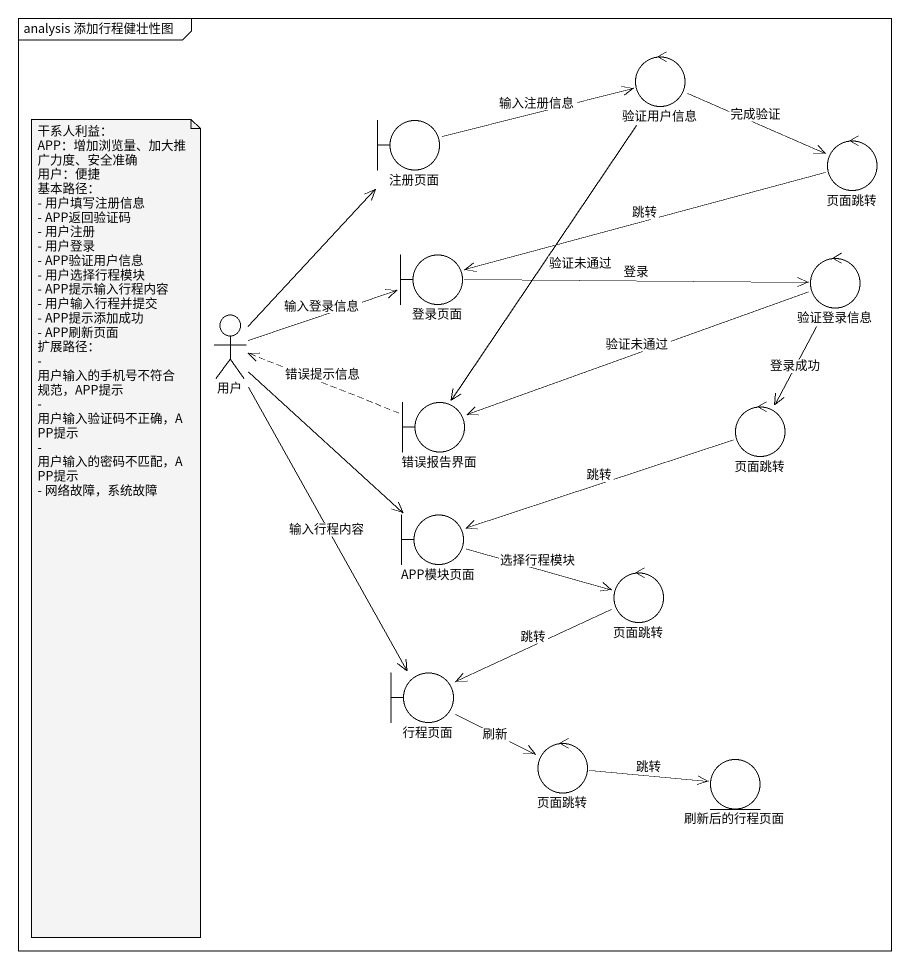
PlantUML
@startuml
mainframe analysis 添加行程健壮性图
control 验证用户信息
boundary 注册页面
control 页面跳转
boundary 登录页面
control 验证登录信息
actor 用户
boundary 错误报告界面
control "页面跳转" as 页面跳转_2
boundary APP模块页面
control "页面跳转" as 页面跳转_3
boundary 行程页面
control "页面跳转" as 页面跳转_4
entity 刷新后的行程页面
验证用户信息 -right-> 页面跳转 : 完成验证
验证用户信息 --> 错误报告界面 : 验证未通过
注册页面 -right-> 验证用户信息 : 输入注册信息
页面跳转 -left-> 登录页面 : 跳转
登录页面 -right-> 验证登录信息 : 登录
验证登录信息 -left-> 错误报告界面 : 验证未通过
验证登录信息 --> 页面跳转_2 : 登录成功
用户 -up-> 注册页面
用户 -right-> 登录页面 : 输入登录信息
用户 --> APP模块页面
用户 --> 行程页面 : 输入行程内容
错误报告界面 .left.> 用户 : 错误提示信息
页面跳转_2 -left-> APP模块页面 : 跳转
APP模块页面 -right-> 页面跳转_3 : 选择行程模块
页面跳转_3 -left-> 行程页面 : 跳转
行程页面 -right-> 页面跳转_4 : 刷新
页面跳转_4 -right-> 刷新后的行程页面 : 跳转
note as N1
  干系人利益：
  APP：增加浏览量、加大推广力度、安全准确
  用户：便捷
  基本路径：
  - 用户填写注册信息
  - APP返回验证码
  - 用户注册
  - 用户登录
  - APP验证用户信息
  - 用户选择行程模块
  - APP提示输入行程内容
  - 用户输入行程并提交
  - APP提示添加成功
  - APP刷新页面
  扩展路径：
  - 用户输入的手机号不符合规范，APP提示
  - 用户输入验证码不正确，APP提示
  - 用户输入的密码不匹配，APP提示
  - 网络故障，系统故障
end note
@enduml
